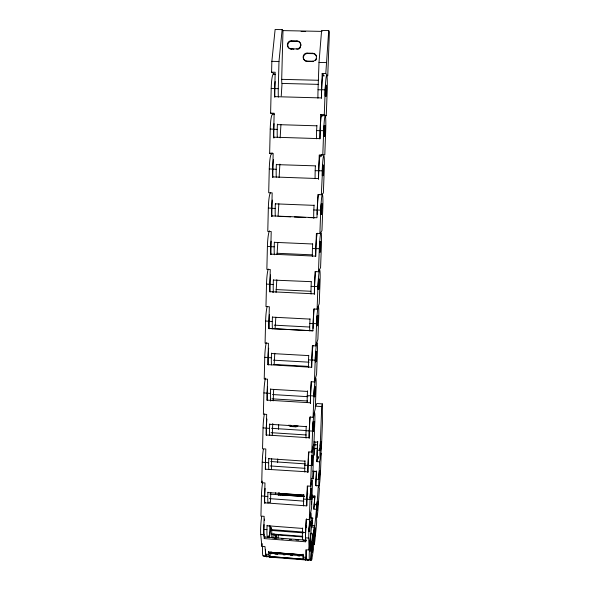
<?xml version="1.0" encoding="UTF-8"?>
<svg xmlns="http://www.w3.org/2000/svg" width="590" height="590" viewBox="0 0 590 590"><rect width="100%" height="100%" fill="white"/><g stroke="black" fill="none" stroke-linecap="round" stroke-linejoin="round"><path stroke-width="0.89" d="M316.535 323.644L317.236 315.643L316.705 325.776L316.535 323.94M311.461 504.059L311.645 501.574M262.543 482.967A13.548 1.586 -85.6 0 0 261.422 495.947L260.935 516.095L264.136 516.339L263.811 529.4A13.474 1.49 -85.4 0 0 264.888 536.598M264.836 502.975A3.51 0.398 -85.5 0 0 264.475 502.798L264.969 482.959L261.739 482.731L262.233 462.221A13.555 1.63 -85.8 0 1 263.361 449.27M264.372 413.929A13.585 1.667 -86.1 0 0 263.052 427.883L262.55 448.769L265.81 448.99L265.308 469.198L307.899 471.853L307.987 472.288A13.54 0.9 -86.4 0 1 308.032 465.436M265.411 378.146A13.644 1.704 -86.4 0 0 263.892 392.918L263.383 414.187L266.673 414.394L266.156 434.97A3.518 0.42 -86 0 1 266.488 435.125M266.267 342.657A13.718 1.74 -86.7 0 0 264.748 357.311L264.231 378.972L267.543 379.163L267.027 400.123A3.533 0.435 -86.2 0 1 267.336 400.278M267.145 306.52A13.828 1.777 -87 0 0 265.618 321.041L265.087 343.107L268.435 343.292L267.904 364.635A3.547 0.443 -86.5 0 1 268.214 364.9M268.229 269.07A13.961 1.807 -87.3 0 0 266.503 284.085L265.965 306.564L269.342 306.741L268.804 328.483A3.57 0.45 -86.9 0 1 269.114 328.866M269.505 230.845A14.123 1.836 -87.7 0 0 267.41 246.436L266.857 269.342L270.272 269.497L269.719 291.652A3.606 0.457 -87.2 0 1 269.925 291.726M270.611 192.657A14.33 1.866 -88 0 0 268.332 208.056L267.772 231.405L271.216 231.553L270.655 254.128A3.643 0.465 -87.5 0 1 270.943 254.615M271.894 154.145A14.566 1.888 -88.4 0 0 269.269 168.939L268.693 192.738L272.174 192.871L271.606 215.888A3.695 0.472 -87.9 0 1 271.835 216.22M272.809 177.332A3.754 0.479 -88.2 0 0 272.58 176.904L273.155 153.444L269.645 153.326L270.227 129.062A14.839 1.91 -88.7 0 1 272.86 114.799M274.409 114.224L270.604 113.14L271.201 88.397A15.156 1.925 -89 0 1 273.849 74.687M275.397 74.665L271.592 72.157L271.85 61.323L275.117 29.5L282.145 29.64L282.986 30.606L281.695 79.34A3.82 0.443 -89 0 0 282.035 83.433L281.253 95.941M309.389 548.914L309.573 550.824M273.797 137.691A3.828 0.487 -88.6 0 0 273.561 137.168L274.151 113.243L270.604 113.14M274.741 96.996A3.909 0.487 -88.9 0 0 274.571 96.642L275.176 72.245L271.592 72.157M267.211 537.424L268.745 537.542L268.347 535.927A13.482 1.438 -85.4 0 1 266.945 529.636L267.049 525.749A3.518 0.384 -85.4 0 0 267.159 525.307M268 503.034A13.474 1.482 -85.7 0 1 267.801 496.492L267.904 492.532A3.51 0.391 -85.6 0 0 268.015 492.119M268.87 469.537A13.489 1.519 -85.9 0 1 268.671 462.744L268.774 458.71L304.956 461.159L305.03 460.783M269.748 435.435A13.518 1.556 -86.1 0 1 269.549 428.392L269.659 424.284A3.525 0.413 -86.1 0 0 269.77 423.93M270.692 401.089A13.57 1.593 -86.4 0 1 270.449 393.405L270.559 389.223A3.54 0.42 -86.4 0 0 270.67 388.899M271.511 364.922A13.651 1.623 -86.7 0 1 271.363 357.776L271.474 353.513A3.562 0.435 -86.7 0 0 271.621 353.093M272.44 328.888A13.754 1.659 -87 0 1 272.3 321.484L272.41 317.147A3.592 0.443 -87 0 0 272.521 316.882M273.384 292.175A13.887 1.689 -87.3 0 1 273.251 284.505L273.362 280.088A3.629 0.45 -87.4 0 0 273.472 279.859M274.35 254.769A14.049 1.718 -87.6 0 1 274.217 246.827L274.335 242.328A3.673 0.457 -87.7 0 0 274.446 242.136M275.294 216.065A14.249 1.74 -88 0 1 275.206 208.432L275.324 203.838A3.724 0.465 -88 0 0 275.434 203.683M276.297 177.184A14.485 1.763 -88.3 0 1 276.209 169.286L276.327 164.61L315.429 165.856M277.322 137.544A14.757 1.777 -88.6 0 1 277.234 129.38L277.359 124.608A3.865 0.472 -88.7 0 0 277.61 124.143M278.362 97.129A15.075 1.792 -88.9 0 1 278.281 88.684L278.981 61.485L282.145 29.64M319.972 448.179L320.023 450.31A11.63 0.627 -86.6 0 0 320.414 456.992A11.63 0.627 -86.6 0 0 321.675 442.043L322.42 423.229L322.332 403.87L316.764 403.523L316.329 405.264M269.896 525.476L269.659 534.363L268.745 537.542M270.766 492.348L270.508 502.289L268.974 502.178M271.37 469.662L271.658 458.622M272.27 435.597L272.757 423.487M273.185 400.912L273.657 389.533M274.144 364.694L274.785 353.285M275.095 328.704L275.825 317.302M276.054 292.441L276.821 279.704M277.064 254.29L277.809 242.586M278.074 216.287L278.841 203.734M279.1 177.56L279.889 164.123M280.147 137.898L280.943 124.608M277.602 462.663L277.706 458.976M278.539 429.35L278.664 424.807M276.149 538.102L276.253 534.444M322.155 170.709L322.346 175.687L322.767 165.008L321.321 194.752L317.804 194.619L316.97 217.74L271.606 215.888M302.95 539.518A13.533 0.907 -86.1 0 1 302.441 532.335L302.655 527.991M303.644 505.925A13.526 0.929 -86.2 0 1 303.614 499.074L303.835 494.686M304.801 472.022A13.54 0.951 -86.3 0 1 304.809 465.215L304.949 461.174M306.033 438.156A13.57 0.974 -86.5 0 1 306.026 430.744L306.247 426.268M307.22 402.557A13.629 1.003 -86.7 0 1 307.257 395.639L307.538 390.816M308.496 367.481A13.703 1.018 -86.8 0 1 308.518 359.878L308.747 355.313M309.75 330.879A13.813 1.04 -87 0 1 309.802 323.453L310.03 318.836M311.055 294.034A13.946 1.062 -87.2 0 1 311.114 286.342L311.269 281.902M312.376 256.488A14.108 1.077 -87.4 0 1 312.442 248.523L312.678 243.803M313.725 218.219A14.315 1.092 -87.6 0 1 313.806 209.974L314.087 205.003M315.097 178.593A14.551 1.106 -87.8 0 1 315.193 170.672L315.355 165.974M316.498 138.798A14.824 1.121 -88 0 1 316.601 130.604L316.941 125.338M317.929 98.213A15.141 1.128 -88.2 0 1 318.04 89.739L319.006 62.429L321.609 30.429L328.711 30.569L329.397 32.037L327.752 75.977L325.805 73.499L328.711 30.569M305.908 540.049A13.54 0.856 -86.1 0 1 305.605 532.578L306.077 519.458L309.308 519.702L311.572 508.027L312.302 488.358A13.614 0.833 -86.3 0 0 311.645 481.462A13.614 0.833 -86.3 0 0 310.06 499.457L309.308 519.702M307.788 472.133L308.518 451.844L311.808 452.065L314.028 442.33L314.795 421.961A13.659 0.878 -86.5 0 0 314.168 413.627A13.659 0.878 -86.5 0 0 312.589 431.084L311.808 452.065M266.156 434.97L309.035 437.758L309.772 417.115L313.098 417.322L315.289 408.612L316.07 387.881A13.718 0.9 -86.7 0 0 315.466 378.787A13.718 0.9 -86.7 0 0 313.887 395.949L313.098 417.322M267.027 400.123L310.296 402.771L311.048 381.737L314.404 381.937L316.579 374.289L317.368 353.189A13.799 0.915 -86.9 0 0 316.786 343.306A13.799 0.915 -86.9 0 0 315.207 360.173L314.404 381.937M311.579 367.142L312.353 345.703L315.739 345.895L317.885 339.353L318.689 317.863A13.902 0.937 -87 0 0 318.128 307.176A13.902 0.937 -87 0 0 316.557 323.718L315.739 345.895M314.367 294.093L315.031 271.592L318.475 271.754L320.577 267.55L321.41 245.27A14.204 0.966 -87.4 0 0 320.894 232.866A14.204 0.966 -87.4 0 0 319.33 248.729L318.475 271.754M270.655 254.128L315.591 256.149L316.402 233.478L319.883 233.625L321.956 230.653L322.804 207.953A14.411 0.981 -87.6 0 0 322.317 194.648A14.411 0.981 -87.6 0 0 320.754 210.151L319.883 233.625M318.512 178.999L319.234 155L324.802 154.772L325.68 131.209A14.927 1.003 -87.9 0 0 325.245 116.001A14.927 1.003 -87.9 0 0 323.689 130.722L322.789 155.126M319.92 138.923L320.695 114.608L324.279 114.711L326.263 115.751L327.162 91.73A15.244 1.01 -88.1 0 0 326.749 75.52A15.244 1.01 -88.1 0 0 325.201 89.828L324.279 114.711M321.388 98.272L322.184 73.411L325.805 73.499M321.299 156.439L321.366 154.654M310.546 486.19L311.314 465.576A13.629 0.856 -86.4 0 1 312.899 447.847A13.629 0.856 -86.4 0 1 313.541 455.45L312.788 475.466L310.546 486.19L307.287 485.954L306.771 505.91A13.533 0.878 -86.2 0 1 307.729 486.322M317.096 309.175L317.929 286.578A14.042 0.951 -87.2 0 1 319.5 270.368A14.042 0.951 -87.2 0 1 320.038 281.895L319.219 303.776L317.096 309.175L313.681 308.998L312.892 330.835L268.804 328.483L312.995 330.776M314.942 442.035L314.382 455.163M316.1 485.836A11.608 0.656 -86.4 0 1 316.085 479.198L316.461 470.909M319.551 461.823L318.866 479.39A11.608 0.612 -86.5 0 0 319.293 485.548A11.608 0.612 -86.5 0 0 320.554 470.4L321.233 453.26L319.551 461.823L316.756 461.631L317.597 441.6M311.203 520.446L312.604 520.55L311.431 526.929L314.337 527.15L313.489 549.342L311.859 558.951L310.384 558.833M314.5 448.57L317.25 448.754L317.722 441.32M318.128 458.496L318.194 456.69L317.545 459.898M320.068 446.04L320.554 441.851L320.038 450.325L321.712 406.547L322.332 403.87M309.802 547.564L309.603 550.713L310.134 541.31L309.455 547.299M309.389 526.863L309.094 531.398L309.676 521.619L309.064 531.472M318.888 475.842L319.433 470.569L318.976 478.903L319.876 470.879L319.286 478.63M315.303 356.589C315.06 375.107 317.199 339.021 315.348 355.851M305.318 558.914L305.502 560.035L308.43 560.264A12.744 0.745 -86.1 0 0 308.762 559.475M310.067 547.417L309.898 545.927M311.727 548.405L311.38 552.284L312.007 542.948L311.727 551.975L312.302 543.302L312.036 547.52M271.754 537.571L271.754 529.525M306.446 527.099L306.52 525.992M309.853 546.591L310.052 547.763C309.853 560.95 311.763 532.777 310.333 543.914M314.551 506.08L314.743 503.602L314.558 506.021M319.492 474.817L319.448 479.117L319.898 470.768M319.397 474.862L319.61 471.189M307.641 494.051L307.692 493.314M306.453 527.032L306.498 526.302M311.992 548.213L311.859 546.488M311.771 547.771L311.97 548.553C311.601 563.598 313.688 532.999 312.139 546.156M272.322 556.547L272.661 557.439A12.692 1.254 -85.4 0 0 273.163 556.746M314.603 532.254L314.182 536.435M310.134 546.347L309.979 544.953M314.433 532.46L314.927 528.249L314.706 534.584L314.072 536.841L314.64 527.903L314.485 536.288M319.448 245.138L319.463 252.114L320.636 241.723L320.163 252.203L319.95 241.76L319.47 244.784M309.676 526.605L309.993 522.003L309.455 531.081M313.961 509.074A11.837 0.664 -86.3 0 1 314.227 504.605L314.89 495.925M310.665 560.131L312.471 534.179L311.35 532.984A13.327 0.767 -86.1 0 0 309.684 545.691A13.327 0.767 -86.1 0 0 309.492 559.549L310.665 560.131L307.648 559.895L308.43 560.264M318.349 485.666L319.419 488.247L318.15 506.906A11.844 0.627 -86.3 0 1 316.786 517.681A11.844 0.627 -86.3 0 1 317.036 504.811L318.349 485.666L315.562 485.467L316.513 471.727L313.784 471.535L313.334 478.874M309.462 525.852L309.654 531.656L310.325 521.612L309.757 525.506M310.185 545.625L310.001 544.636M314.109 390.219L314.05 396.812L314.625 386.819L314.168 389.548M306.852 558.959L306.815 559.468L306.394 559.305A13.319 0.811 -86.1 0 1 306.262 550.389M275.81 538.53L276.009 536.089L274.962 535.484M275.53 494.494L275.685 492.68M271.761 551.849L271.606 553.678L269.984 553.509M272.919 538.132L273.222 534.474L271.614 534.282M272.263 557.314L305.259 559.925M278.274 495.113L278.414 493.41L303.902 495.239M303.061 554.135L303.068 557.108A13.238 0.848 -86 0 0 303.695 558.413M310.303 544.238L310.443 541.679L309.949 550.411M266.975 555.817L266.923 556.318L263.133 555.891A13.26 1.453 -85.3 0 1 262.528 546.974M316.469 509.31L316.653 522.858L315.031 539.083A12.279 0.656 -86.2 0 1 313.88 542.697A12.279 0.656 -86.2 0 1 314.809 525.616L316.469 509.31L313.644 509.104L314.75 498.491M311.741 527.379A12.272 0.693 -86.2 0 1 311.933 525.395L312.7 518.05L310.893 517.917M317.044 503.086L316.764 510.151L317.324 501.522L317.125 502.415M312.973 423.399L312.744 431.386L313.511 428.864L313.718 421.843L313.143 431.047M309.057 550.005L311.424 527.497L311.173 515.453A13.622 0.811 -86.2 0 0 309.787 519.134A13.622 0.811 -86.2 0 0 308.754 538.065L309.057 550.005L305.908 549.762L306.129 557.351A13.246 0.804 -86.1 0 0 306.608 559.047M311.83 499.907L312.575 495.017M264.047 524.517A13.555 1.497 -85.4 0 0 263.914 534.636L264.268 538.596L305.664 541.782L305.922 540.204M311.778 456.992L311.491 465.363L312.125 455.443L311.808 456.734M268.598 551.436L268.693 554.408L265.655 554.165L264.976 546.576L261.857 546.333L260.736 534.393A13.555 1.549 -85.3 0 1 261.68 516.471M313.01 423.119L313.364 421.437L312.796 431.349M278.981 494.317L281.695 494.509L281.246 495.187L278.517 494.988L279.225 492.628M269.394 537.763L270.95 527.268L269.055 526.081M264.268 538.596L264.268 538.567A3.481 0.384 -85.3 0 1 264.888 537.542M261.857 546.333L262.27 543.655M271.658 528.861L271.26 530.152L270.95 527.268M273.967 533.625L273.694 534.665L273.222 534.474M314.337 527.15L312.722 536.288A12.825 0.708 -86.2 0 0 311.255 553.649A12.825 0.708 -86.2 0 0 311.859 558.951M321.012 442.109L320.591 450.413L321.108 441.836L320.761 442.33M312.862 518.278L312.7 518.05M316.756 461.631L317.641 457.353M302.582 528.433L267.056 525.734M321.034 442.006L320.355 450.037L320.82 442.183M278.642 492.945L278.436 493.424M311.343 281.673L273.362 280.088M309.035 437.758L309.226 438.046M288.562 425.154A3.053 2.884 20.5 0 0 290.988 426.518L295.531 426.813L295.833 425.81A3.039 2.876 19.8 0 0 296.918 425.692M310.296 402.771L310.488 403.339M290.988 426.518L291.305 425.523A3.039 2.876 20.5 0 1 289.845 425.058M264.475 502.813L306.571 505.866M267.904 492.532L303.754 495.091M261.739 482.731L262.314 481.108M314.227 293.842L269.719 291.652M319.249 478.726L318.902 479.028L318.829 478.18M321.321 194.752L323.364 193.07L324.235 169.942A14.647 0.996 -87.7 0 0 323.763 155.701A14.647 0.996 -87.7 0 0 322.206 170.827L315.193 170.672M316.771 125.818L277.359 124.608M269.645 153.326L272.683 153.098M318.386 178.571L272.573 176.904M282.986 30.606L322.118 31.395M301.114 31.469L305.679 31.565M291.261 40.799L296.962 40.924A3.997 3.798 -83.8 0 1 300.649 44.995A3.997 3.798 -83.8 0 1 296.726 48.911L291.032 48.786A3.99 3.798 -84.7 0 1 287.352 44.707A3.99 3.798 -84.7 0 1 291.261 40.799L291.659 41.263L297.338 41.381A3.975 3.783 -83.8 0 1 300.996 45.592M291.032 48.786L293.864 49.265M307.051 53.122L312.759 53.255A3.983 3.806 -81.7 0 1 316.424 57.319A3.983 3.806 -81.7 0 1 312.486 61.205L306.793 61.072A3.983 3.798 -82.6 0 1 303.127 57.016A3.983 3.798 -82.6 0 1 307.051 53.122L307.383 53.535L313.061 53.661A3.968 3.783 -81.6 0 1 316.557 56.426M307.383 53.535A3.96 3.783 -82.6 0 0 303.474 57.4A3.96 3.783 -82.6 0 0 307.125 61.448L312.796 61.581A3.968 3.783 -81.6 0 0 313.622 61.5M271.85 61.323L278.981 61.485M319.006 62.429L326.211 62.599M281.695 79.34L318.526 80.277M282.035 83.433L318.674 84.377M271.201 88.397L274.77 88.493A15.163 1.859 -89 0 1 275.161 81.531M325.201 89.828L321.594 89.732A15.237 1.077 -88.2 0 1 323.386 75.926M278.281 88.684L274.763 88.596A15.067 1.851 -89 0 0 274.866 97.033M318.04 89.739L321.587 89.835A15.148 1.069 -88.2 0 0 321.454 97.763M274.564 96.642L321.299 97.925M326.263 115.751L322.796 115.647L320.695 114.608M270.227 129.062L273.76 129.173A14.846 1.844 -88.7 0 1 274.033 123.635M320.119 130.611L323.689 130.722M277.234 129.38L273.753 129.269A14.757 1.836 -88.7 0 0 273.893 138.082M316.601 130.604L320.112 130.715M273.561 137.168L319.832 138.643M269.269 168.939L276.209 169.286M275.324 203.838L313.969 205.357M268.332 208.056L271.791 208.196A14.33 1.807 -88 0 1 272.3 200.076M320.754 210.151L317.25 210.011A14.403 1.04 -87.6 0 1 318.88 194.501M275.206 208.432L271.791 208.292A14.249 1.8 -88 0 0 271.938 216.508M313.806 209.974L317.25 210.106A14.315 1.032 -87.6 0 0 317.14 214.406M279.778 216.382L290.737 216.832M294.395 216.98L305.347 217.43M309.005 217.577L314.485 217.799M274.335 242.328L312.612 243.994M267.41 246.436L270.84 246.583A14.131 1.785 -87.6 0 1 271.105 241.214M319.33 248.729L315.856 248.574A14.204 1.025 -87.4 0 1 317.28 233.198M274.217 246.827L270.84 246.679A14.049 1.77 -87.6 0 0 270.987 254.615M312.442 248.523L315.856 248.67A14.116 1.018 -87.4 0 0 315.768 256.466M276.976 253.272L312.265 254.858M266.503 284.085L273.251 284.505M311.114 286.342L317.929 286.578M276.076 289.565L310.864 291.268M272.41 317.147L309.964 319.094M265.618 321.041L268.988 321.218A13.828 1.726 -87 0 1 269.357 314.581M316.557 323.718L313.15 323.541A13.895 0.996 -87 0 1 314.337 308.924M272.3 321.484L268.981 321.307A13.747 1.711 -87 0 0 269.143 328.711M309.802 323.453L313.15 323.63A13.813 0.988 -87 0 0 313.047 328.505M274.225 325.156L309.603 327.03M271.474 353.513L308.673 355.6M264.748 357.311L268.081 357.496A13.725 1.689 -86.7 0 1 268.716 348.225M311.837 359.981L315.207 360.173M271.363 357.776L268.081 357.584A13.644 1.681 -86.7 0 0 268.244 364.738M308.518 359.878L311.837 360.07M273.347 360.158L309.167 362.194M273.679 364.413L308.85 366.434M267.904 364.635L311.741 367.29M270.559 389.223L307.412 391.435M263.892 392.918L270.449 393.405M307.257 395.639L313.887 395.949M272.447 394.54L307.943 396.694M271.916 398.818L307.523 401.001M315.392 406.156L321.712 406.547M313.187 421.865L314.795 421.961M294.026 425.7L295.833 425.81M269.659 424.284L306.173 426.614M271.562 428.318L306.741 430.589M263.052 427.883L269.549 428.392M306.026 430.744L312.589 431.084M271.031 432.669L306.328 434.97M313.858 441.94L317.509 442.175M314.839 444.713L317.59 444.89M313.408 444.816L315.237 444.926M313.069 448.584L314.898 448.702M320.001 450.31L317.199 450.126A11.623 0.664 -86.5 0 0 317.752 456.321M270.729 461.52L305.465 463.888M262.233 462.221L268.671 462.744M304.809 465.215L311.314 465.576M270.198 465.938L305.045 468.335M312.766 471.122L316.388 471.373M311.483 478.409L313.29 478.542M316.085 479.198L318.866 479.39M312.095 495.821L314.831 496.035M312.398 496.714L315.126 496.913M282.153 494.899L304.042 496.47M269.873 494.14L304.307 496.618M312.095 497.407L314.846 497.606M261.422 495.947L264.637 496.175A13.548 1.534 -85.6 0 1 265.117 488.409M306.807 499.221L310.06 499.457M267.801 496.492L264.637 496.264A13.467 1.527 -85.6 0 0 264.903 503.1M303.614 499.074L306.807 499.31M269.35 498.624L303.887 501.131M314.227 504.605L317.036 504.811M311.933 525.395L314.809 525.616M271.135 529.599L303.238 532.04M263.811 529.4L266.945 529.636M302.441 532.335L305.605 532.578M271.252 530.44L303.326 532.873M271.304 533.928L302.382 536.303M273.642 534.71L302.884 536.944M260.736 534.393L263.914 534.636M306.601 518.758A13.622 0.863 -86.1 0 0 305.554 537.822L308.754 538.065M274.593 535.986L276.009 536.089M264.704 536.989L305.952 540.16M274.033 538.25L275.862 538.39M281.349 538.81L283.178 538.95M289.579 539.444L291.408 539.585M295.988 539.931L298.732 540.145M303.304 540.499L306.048 540.706M268.509 552.129L302.995 554.836L268.509 552.159M273.2 552.646L303.12 555.02M269.365 553.206L303.644 555.905M274.984 554.106L277.735 554.327M283.252 554.755L285.088 554.902M290.597 555.337L292.433 555.478M297.95 555.913L299.786 556.06M303.068 557.108L306.129 557.351M306.394 559.305L309.492 559.549M263.133 555.891L272.661 557.439M306.793 61.072L307.125 61.448M296.726 48.911L297.102 49.331M322.184 73.411L324.249 75.889M312.486 61.205L312.796 61.581M296.962 40.924L297.338 41.381M312.759 53.255L313.061 53.661M305.554 537.822L305.664 541.782M266.739 555.5A13.187 1.401 -85.3 0 1 265.655 554.165M270.618 552.041A13.187 1.357 -85.4 0 1 268.693 554.408M264.409 520.358A13.555 1.497 -85.4 0 1 264.556 519.06M308.718 559.637A12.818 0.752 -86.1 0 1 308.223 559.283M267.3 556.37A12.759 1.342 -85.3 0 1 266.392 555.979M270.382 556.186A12.766 1.298 -85.4 0 1 269.357 556.215M278.465 534.621A12.154 1.165 -85.6 0 1 277.949 538.235M270.441 556.016A12.685 1.291 -85.4 0 1 269.755 557.211M274.099 552.38A12.692 1.254 -85.4 0 1 273.9 553.59M305.886 559.084A12.737 0.789 -86 0 1 305.502 560.035M266.193 556.127A13.26 1.409 -85.3 0 1 265.552 549.674M282.853 494.088A11.719 1.106 -85.8 0 1 282.89 495.46M298.038 425.759A3.053 2.884 19.8 0 1 295.531 426.813M316.572 485.29A11.608 0.656 -86.4 0 1 316.417 485.954M265.478 462.442A13.563 1.578 -85.8 0 1 265.721 457.383M308.032 465.355A13.622 0.907 -86.4 0 1 308.961 452.331M265.316 469.183A3.51 0.413 -85.7 0 1 265.655 469.352A13.482 1.571 -85.8 0 1 265.471 462.523M266.54 435.228A13.511 1.608 -86.1 0 1 266.945 419.025M309.278 430.87A13.659 0.929 -86.5 0 1 310.333 416.82M268.885 458.327A3.518 0.406 -85.9 0 1 268.774 458.703M309.249 438.068A13.577 0.922 -86.5 0 1 309.278 430.951M267.196 393.117A13.644 1.652 -86.4 0 1 267.558 386.59M310.546 395.75A13.71 0.951 -86.7 0 1 311.608 381.782M267.41 400.514A13.563 1.645 -86.4 0 1 267.196 393.205M310.51 403.221A13.629 0.944 -86.7 0 1 310.539 395.838M311.763 367.091A13.71 0.966 -86.8 0 1 313.01 345.408M269.903 284.247A13.968 1.755 -87.3 0 1 270.544 274.925M314.411 294.034A13.954 1.003 -87.2 0 1 315.79 271.474M272.831 292.433A3.488 0.428 -87.2 0 1 272.868 291.925M270.058 292.006A13.88 1.74 -87.3 0 1 269.903 284.343M272.764 169.065A14.566 1.829 -88.3 0 1 273.421 159.654M318.674 170.702A14.639 1.055 -87.8 0 1 320.562 156.092M272.868 177.059A14.485 1.822 -88.3 0 1 272.764 169.168M318.563 179.146A14.558 1.047 -87.8 0 1 318.666 170.798M319.994 138.34A14.92 1.062 -88 0 1 320.672 121.466A14.92 1.062 -88 0 1 322 116.614M276.511 164.315A3.791 0.465 -88.4 0 1 276.334 164.61M316.557 58.705A3.968 3.783 -81.6 0 1 315.562 60.431M291.438 49.206A3.975 3.776 -84.6 0 1 287.773 45.157A3.975 3.776 -84.6 0 1 291.659 41.263M300.657 46.994A3.975 3.783 -83.8 0 1 297.928 49.258M314.536 535.808L314.625 536.952L315.215 527.888L314.536 535.808M315.097 388.692L314.426 396.473L314.957 387.195L315.097 388.692M317.892 286.939L318.084 289.284L319.249 279.018L318.733 289.373L318.593 279.055L317.892 286.939M318.076 317.501L317.346 325.864L317.907 315.613L318.076 317.501M318.29 286.755L318.467 288.93L318.917 279.431L318.29 286.755M323.305 167.767L322.73 175.319L323.099 165.399L323.305 167.767M325.488 92.866L325.709 95.941L326.064 85.631L325.488 92.866M310.111 497.171L310.229 498.742L310.893 488.822L310.111 497.171M310.495 496.95L310.606 498.41L311.232 489.228L310.495 496.95M310.753 497.259L310.871 498.852L311.527 488.808L310.753 497.259M316.402 353.594L315.761 361.272L316.247 351.935L316.402 353.594M317.236 509.096L317.317 510.247L317.885 501.507L317.236 509.096M319.677 249.371L319.846 251.76L320.304 242.143L319.677 249.371M320.68 211.441L320.886 214.258L321.358 203.764L320.68 211.441M324.766 128.517L324.22 135.995L324.566 125.899L324.766 128.517M311.734 463.43L311.859 465.031L312.435 455.805L311.734 463.43M311.992 463.733L312.132 465.466L312.774 455.421L311.992 463.733M313.261 429.594L313.393 431.497L314.02 421.415L313.261 429.594M317.014 508.764L317.081 509.863L317.619 501.869L317.014 508.764M317.73 317.848L317.066 325.422L317.582 316.019L317.73 317.848M321.085 211.279L321.277 213.897L321.69 204.14L321.085 211.279M321.366 211.493L321.572 214.354L322.022 203.712L321.366 211.493M322.811 172.656L323.032 175.776L323.438 164.964L322.811 172.656M314.551 394.843L314.706 396.915L315.281 386.789L314.551 394.843M315.864 359.45L316.011 361.714L316.594 351.537L315.864 359.45M306.815 559.468L266.923 556.318L306.815 559.497M324.913 133.827A5.517 0.369 -87.9 0 0 324.906 125.449A5.517 0.369 -87.9 0 0 324.279 133.613A5.517 0.369 -87.9 0 0 324.913 133.827M324.212 133.768A5.45 0.369 -87.9 0 0 324.205 125.5A5.45 0.369 -87.9 0 0 323.578 133.554A5.45 0.369 -87.9 0 0 324.212 133.768M326.403 93.935A5.635 0.376 -88.1 0 0 326.41 85.167A5.635 0.376 -88.1 0 0 325.776 93.264A5.635 0.376 -88.1 0 0 326.403 93.935M325.695 93.876A5.568 0.376 -88.1 0 0 325.695 85.218A5.568 0.376 -88.1 0 0 325.068 93.213A5.568 0.376 -88.1 0 0 325.695 93.876"/></g></svg>
